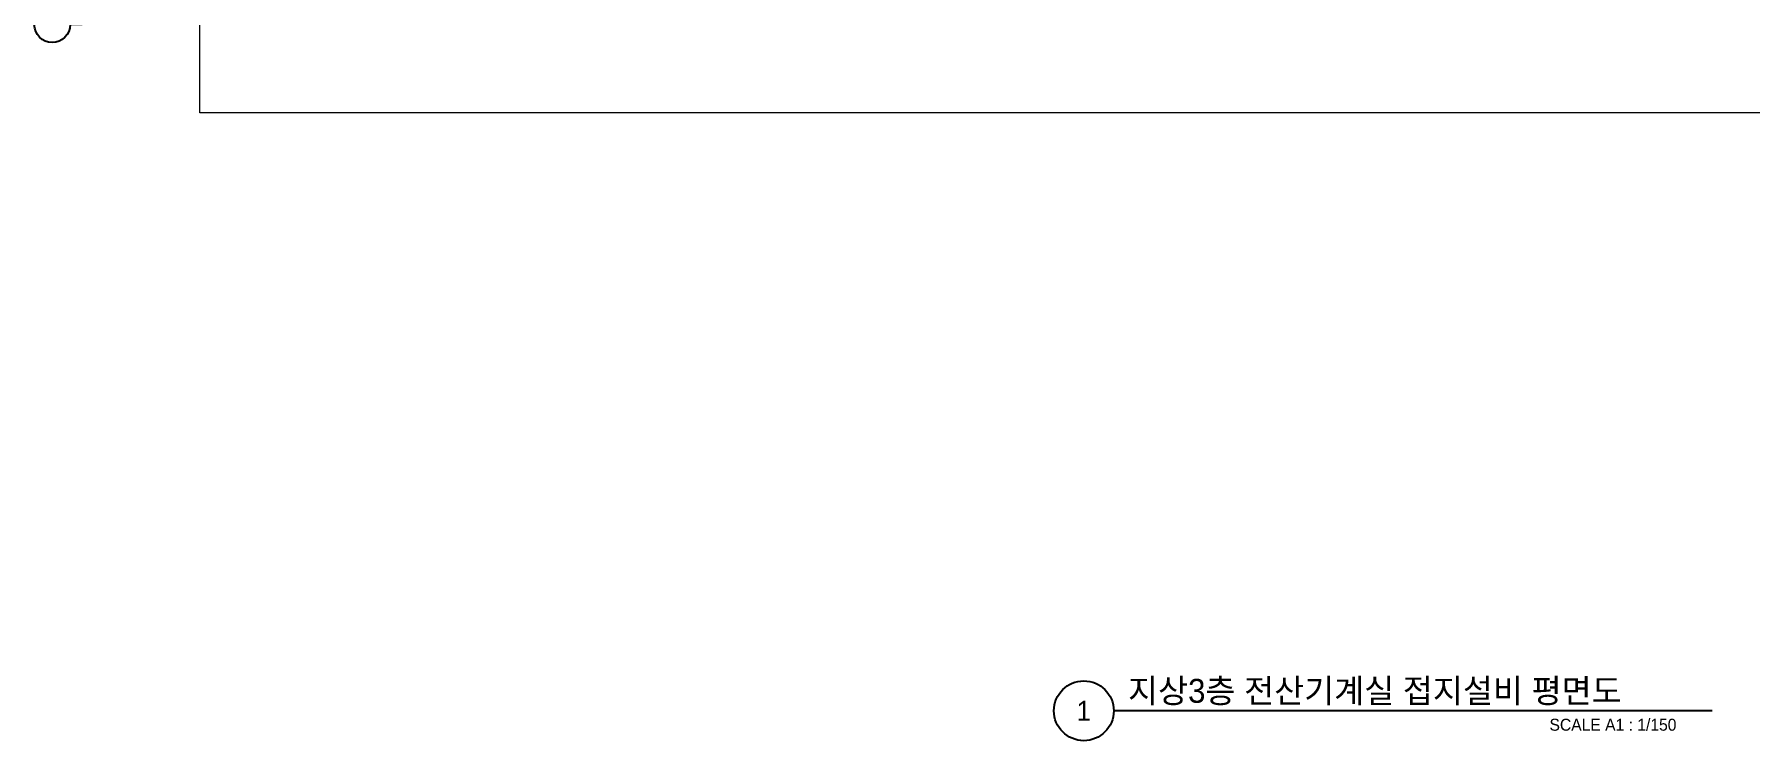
# Model space of a CAD drawing. Header units: millimetres. Extents: x -120884 to 122161, y 4425 to 84147.
# Drawn here: x -120884 to -56288, y 4425 to 31008 of the extents above; entities that cross this region are included whole.
import ezdxf
from ezdxf.enums import TextEntityAlignment as Align

# ---------------------------------------------------------------- set-up
doc = ezdxf.new("R2010")
doc.units = ezdxf.units.MM
doc.header["$LTSCALE"] = 150
doc.layers.add('-----31 Base Plan', color=252, linetype='Continuous', lineweight=0)
doc.layers.add('-----36 Dimension', color=1, linetype='Continuous', plot=False)
doc.layers.add('-----41 Drawing Title', color=2, linetype='Continuous')
doc.styles.add('ELEC', font='')
doc.styles.get('ELEC').set_extended_font_data('Dotum')

msp = doc.modelspace()

# ---------------------------------------------------------------- linework, layer by layer
at = {"layer": '-----31 Base Plan'}
msp.add_lwpolyline([(-24917.3, 28052.5), (-114658, 28052.5), (-114658, 77104.6), (-24917.3, 77104.6)], close=True, dxfattribs=at)
at = {"layer": '-----36 Dimension', "elevation": 0}
msp.add_lwpolyline([(-119084, 31376.2), (-119534, 31376.2, -1), (-120884, 31376.2, -1), (-119534, 31376.2, 0)], format="xyb", dxfattribs=at)
at = {"layer": '-----41 Drawing Title', "color": 7}
msp.add_line((-57739.1, 5550), (-80260.9, 5550), dxfattribs=at)
msp.add_circle((-81385.9, 5550), 1125, dxfattribs=at)

# ---------------------------------------------------------------- texts
at = {"layer": '-----41 Drawing Title', "color": 2, "style": 'ELEC'}
msp.add_text('지상3층 전산기계실 접지설비 평면도', height=900, dxfattribs=at).set_placement((-79720.9, 5850))
at = {"layer": '-----41 Drawing Title', "color": 7, "style": 'ELEC'}
msp.add_text('1', height=750, dxfattribs=at).set_placement((-81385.9, 5550), align=Align.MIDDLE)
at = {"layer": '-----41 Drawing Title', "style": 'ELEC'}
msp.add_text('SCALE A1 : 1/150', height=450, dxfattribs=at).set_placement((-59081.4, 4800), align=Align.RIGHT)

doc.saveas('drawing.dxf')
